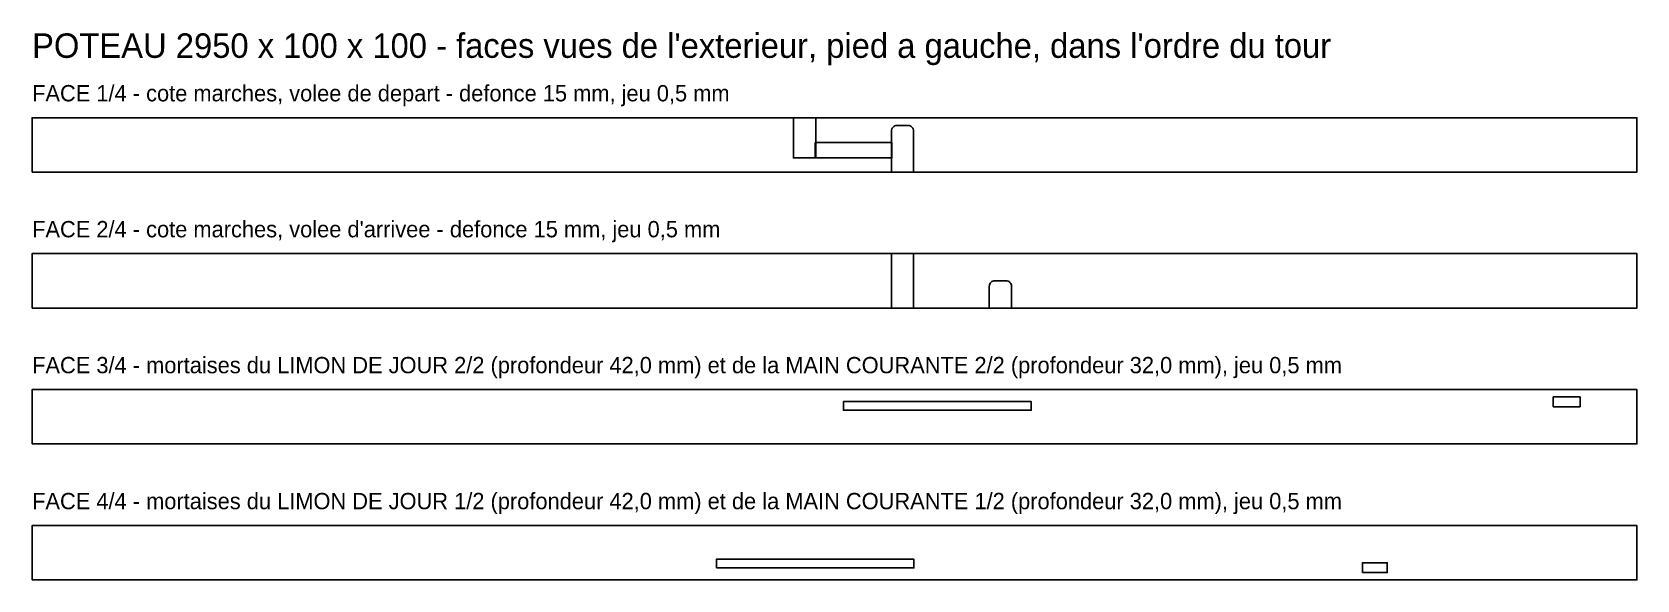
# Model space of a CAD drawing. Header units: millimetres. Extents: x 0 to 2950, y -750 to 257.
import ezdxf

# ---------------------------------------------------------------- set-up
doc = ezdxf.new("R2010")
doc.units = ezdxf.units.MM
for name, color, linetype in [('DECOUPE', 7, 'CONTINUOUS'), ('DEFONCE', 1, 'CONTINUOUS'), ('MORTAISE', 2, 'CONTINUOUS'), ('TEXTE', 3, 'CONTINUOUS')]:
    doc.layers.add(name, color=color, linetype=linetype)

msp = doc.modelspace()

# ---------------------------------------------------------------- linework, layer by layer
at = {"layer": 'DECOUPE'}
for points in [[(0, 0), (2950, 0), (2950, 100), (0, 100)], [(0, -250), (2950, -250), (2950, -150), (0, -150)], [(0, -500), (2950, -500), (2950, -400), (0, -400)], [(0, -750), (2950, -750), (2950, -650), (0, -650)]]:
    msp.add_lwpolyline(points, close=True, dxfattribs=at)
at = {"layer": 'DEFONCE'}
for points in [[(1399.5, 100), (1399.5, 25.911), (1440.5, 25.911), (1440.5, 100)], [(1439.5, 54.36), (1439.5, 25.911), (1580.5, 25.911), (1580.5, 54.36)], [(1579.5, -150), (1579.5, -250), (1620.5, -250), (1620.5, -150)]]:
    msp.add_lwpolyline(points, close=True, dxfattribs=at)
for points in [[(1579.5, 0), (1620.5, 0), (1620.5, 75.172, 0.414214), (1610, 85.672), (1590, 85.672, 0.414214), (1579.5, 75.172)], [(1759.5, -250), (1800.5, -250), (1800.5, -210.237, 0.414214), (1790, -199.737), (1770, -199.737, 0.414214), (1759.5, -210.237)]]:
    msp.add_lwpolyline(points, format="xyb", close=True, dxfattribs=at)
at = {"layer": 'MORTAISE'}
for points in [[(1491.393, -422), (1491.393, -438), (1836.566, -438), (1836.566, -422)], [(2796.349, -413.5), (2796.349, -431.5), (2845.63, -431.5), (2845.63, -413.5)], [(1257.941, -728), (1257.941, -712), (1621.115, -712), (1621.115, -728)], [(2445.364, -736.5), (2445.364, -718.5), (2491.115, -718.5), (2491.115, -736.5)]]:
    msp.add_lwpolyline(points, close=True, dxfattribs=at)

# ---------------------------------------------------------------- texts
at = {"layer": 'TEXTE'}
for s, height, p in [("POTEAU 2950 x 100 x 100 - faces vues de l'exterieur, pied a gauche, dans l'ordre du tour", 45, (0, 210)), ('FACE 1/4 - cote marches, volee de depart - defonce 15 mm, jeu 0,5 mm', 30, (0, 130)), ("FACE 2/4 - cote marches, volee d'arrivee - defonce 15 mm, jeu 0,5 mm", 30, (0, -120)), ('FACE 3/4 - mortaises du LIMON DE JOUR 2/2 (profondeur 42,0 mm) et de la MAIN COURANTE 2/2 (profondeur 32,0 mm), jeu 0,5 mm', 30, (0, -370)), ('FACE 4/4 - mortaises du LIMON DE JOUR 1/2 (profondeur 42,0 mm) et de la MAIN COURANTE 1/2 (profondeur 32,0 mm), jeu 0,5 mm', 30, (0, -620))]:
    msp.add_text(s, height=height, dxfattribs=at).set_placement(p)

doc.saveas('drawing.dxf')
